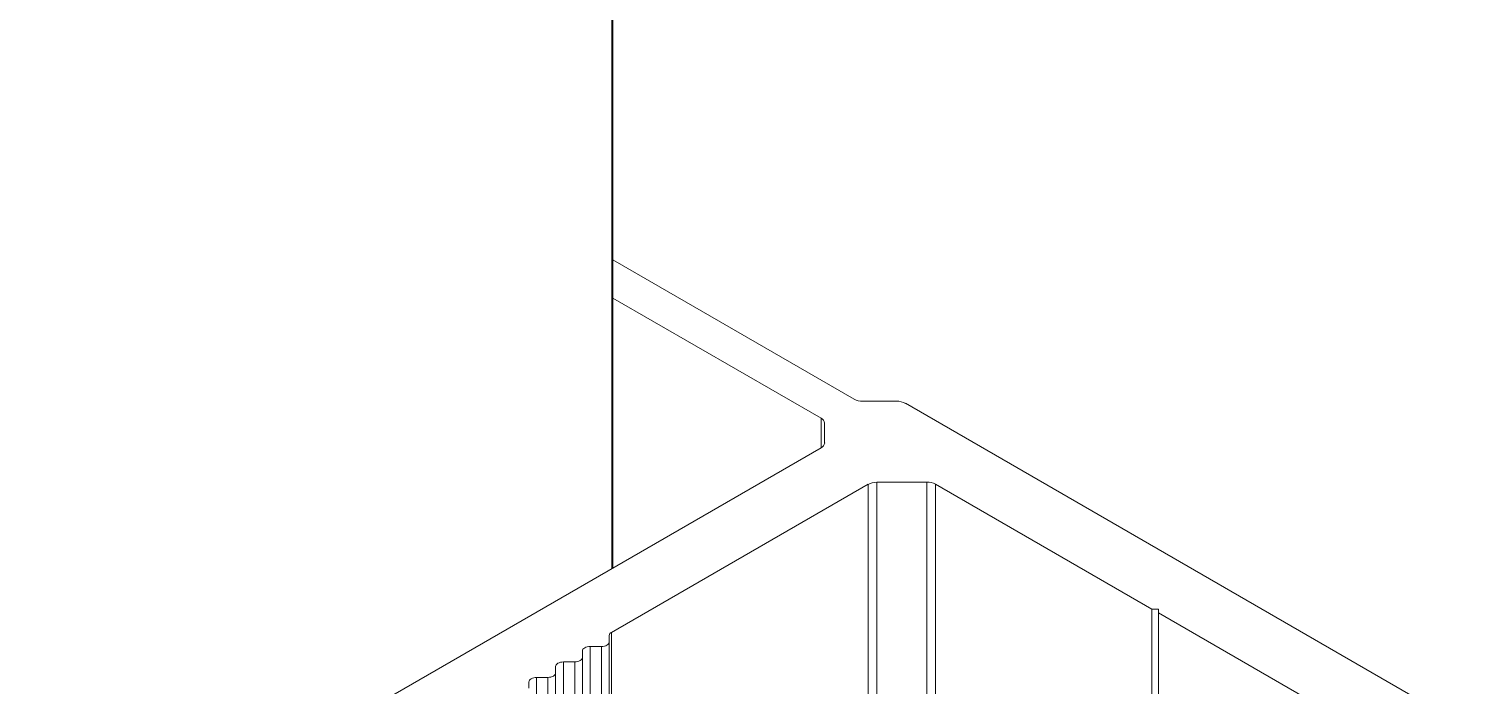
# Model space of a CAD drawing. Header units: millimetres. Extents: x 39 to 459, y 26 to 647.
# Drawn here: x 174.515 to 175.908, y 255.175 to 255.807 of the extents above; entities that cross this region are included whole.
import ezdxf

# ---------------------------------------------------------------- set-up
doc = ezdxf.new("R2010")
doc.units = ezdxf.units.MM
doc.layers.add('ANTET', color=7, linetype='Continuous')

# ---------------------------------------------------------------- blocks, each defined once
blk = doc.blocks.new('Kayıt Montajı')
at = {"color": 8, "linetype": 'Continuous', "lineweight": 15}
for p, q in [((11310.6456, 2138.6952), (11310.6456, 2137.5133)), ((11310.8468, 2137.658), (11310.8468, 2137.6294))]:
    blk.add_line(p, q, dxfattribs=at)
at = {"color": 7, "linetype": 'Continuous', "lineweight": 15}
for p, q in [((11310.6465, 2137.5138), (11310.6465, 2138.6964)), ((11310.6465, 2137.8103), (11310.8786, 2137.6763)), ((11310.6465, 2137.7736), (11310.8468, 2137.658)), ((11310.9196, 2137.6743), (11310.8871, 2137.6743)), ((11310.9281, 2137.6723), (11311.4782, 2137.3547)), ((11310.8503, 2137.6531), (11310.8503, 2137.6343)), ((11310.8468, 2137.6294), (11310.0845, 2137.1893)), ((11310.8921, 2137.5943), (11310.6451, 2137.4517)), ((11310.8921, 2137.5943), (11310.8921, 2136.6145)), ((11310.9006, 2137.5964), (11310.9485, 2137.5964)), ((11310.9006, 2137.5964), (11310.9006, 2136.6165)), ((11310.9485, 2137.5964), (11310.9485, 2136.6165)), ((11310.957, 2137.5943), (11311.1653, 2137.4741)), ((11310.957, 2137.5943), (11310.957, 2136.6145)), ((11311.1717, 2137.4741), (11311.1653, 2137.4741)), ((11311.1653, 2137.4741), (11311.1653, 2137.0515)), ((11311.1717, 2137.4741), (11311.1717, 2137.4704)), ((11311.1717, 2137.4704), (11311.4089, 2137.3334)), ((11311.1717, 2137.4704), (11311.1717, 2137.0478)), ((11310.6429, 2137.4425), (11310.6429, 2137.4487)), ((11310.6451, 2137.4517), (11310.6451, 2136.4719)), ((11310.6172, 2137.4276), (11310.6172, 2137.4338)), ((11310.6247, 2137.4381), (11310.6354, 2137.4381)), ((11310.6247, 2137.4381), (11310.6247, 2136.4583)), ((11310.6354, 2137.4381), (11310.6354, 2136.4583)), ((11310.6429, 2137.4425), (11310.6429, 2136.4626)), ((11310.5914, 2137.4127), (11310.5914, 2137.4189)), ((11310.5989, 2137.4233), (11310.6097, 2137.4233)), ((11310.5989, 2137.4233), (11310.5989, 2136.4434)), ((11310.6097, 2137.4233), (11310.6097, 2136.4434)), ((11310.6172, 2137.4276), (11310.6172, 2136.4478)), ((11310.5731, 2137.4084), (11310.5839, 2137.4084)), ((11310.5731, 2137.4084), (11310.5731, 2137.1855)), ((11310.5839, 2137.4084), (11310.5839, 2136.4286)), ((11310.5914, 2137.4127), (11310.5914, 2136.4329)), ((11310.5656, 2137.3979), (11310.5656, 2137.4041))]:
    blk.add_line(p, q, dxfattribs=at)
at = {"color": 7, "linetype": 'Continuous', "lineweight": 15, "flags": 128}
for points in [[(11310.6172, 2137.4338), (11310.6173, 2137.4347), (11310.6177, 2137.4355), (11310.6184, 2137.4362), (11310.6194, 2137.4369), (11310.6205, 2137.4374), (11310.6218, 2137.4378), (11310.6232, 2137.4381), (11310.6247, 2137.4381)], [(11310.6354, 2137.4381), (11310.6369, 2137.4382), (11310.6383, 2137.4385), (11310.6396, 2137.4389), (11310.6407, 2137.4394), (11310.6416, 2137.4401), (11310.6423, 2137.4408), (11310.6428, 2137.4416), (11310.6429, 2137.4425)], [(11310.5914, 2137.4189), (11310.5915, 2137.4198), (11310.592, 2137.4206), (11310.5927, 2137.4214), (11310.5936, 2137.422), (11310.5947, 2137.4225), (11310.596, 2137.4229), (11310.5974, 2137.4232), (11310.5989, 2137.4233)], [(11310.6097, 2137.4233), (11310.6111, 2137.4234), (11310.6125, 2137.4236), (11310.6138, 2137.424), (11310.615, 2137.4245), (11310.6159, 2137.4252), (11310.6166, 2137.4259), (11310.617, 2137.4268), (11310.6172, 2137.4276)], [(11310.5656, 2137.4041), (11310.5658, 2137.4049), (11310.5662, 2137.4057), (11310.5669, 2137.4065), (11310.5678, 2137.4071), (11310.569, 2137.4077), (11310.5703, 2137.4081), (11310.5717, 2137.4083), (11310.5731, 2137.4084)], [(11310.5839, 2137.4084), (11310.5854, 2137.4085), (11310.5868, 2137.4087), (11310.5881, 2137.4091), (11310.5892, 2137.4097), (11310.5901, 2137.4103), (11310.5908, 2137.4111), (11310.5913, 2137.4119), (11310.5914, 2137.4127)]]:
    blk.add_lwpolyline(points, dxfattribs=at)
at = {"color": 7, "linetype": 'Continuous', "lineweight": 15}
for centre, radius, start, end in [((11310.8867, 2137.6916), 0.0173, 241.9672, 271.1281), ((11310.9199, 2137.657), 0.0173, 61.9606, 91.1506), ((11310.8443, 2137.6525), 0.00603, 5.6851, 65.6254), ((11310.8443, 2137.6349), 0.00604, 294.3826, 354.2988), ((11310.9002, 2137.579), 0.0173, 88.8593, 118.0361), ((11310.9489, 2137.5791), 0.0173, 61.9606, 91.1506), ((11310.6467, 2137.4483), 0.00377, 114.3666, 174.329)]:
    blk.add_arc(centre, radius, start, end, dxfattribs=at)

msp = doc.modelspace()

# ---------------------------------------------------------------- block references
at = {"layer": 'ANTET', "color": 0}
msp.add_blockref('Kayıt Montajı', (-11135.5698, -1882.2259), dxfattribs=at)

doc.saveas('drawing.dxf')
